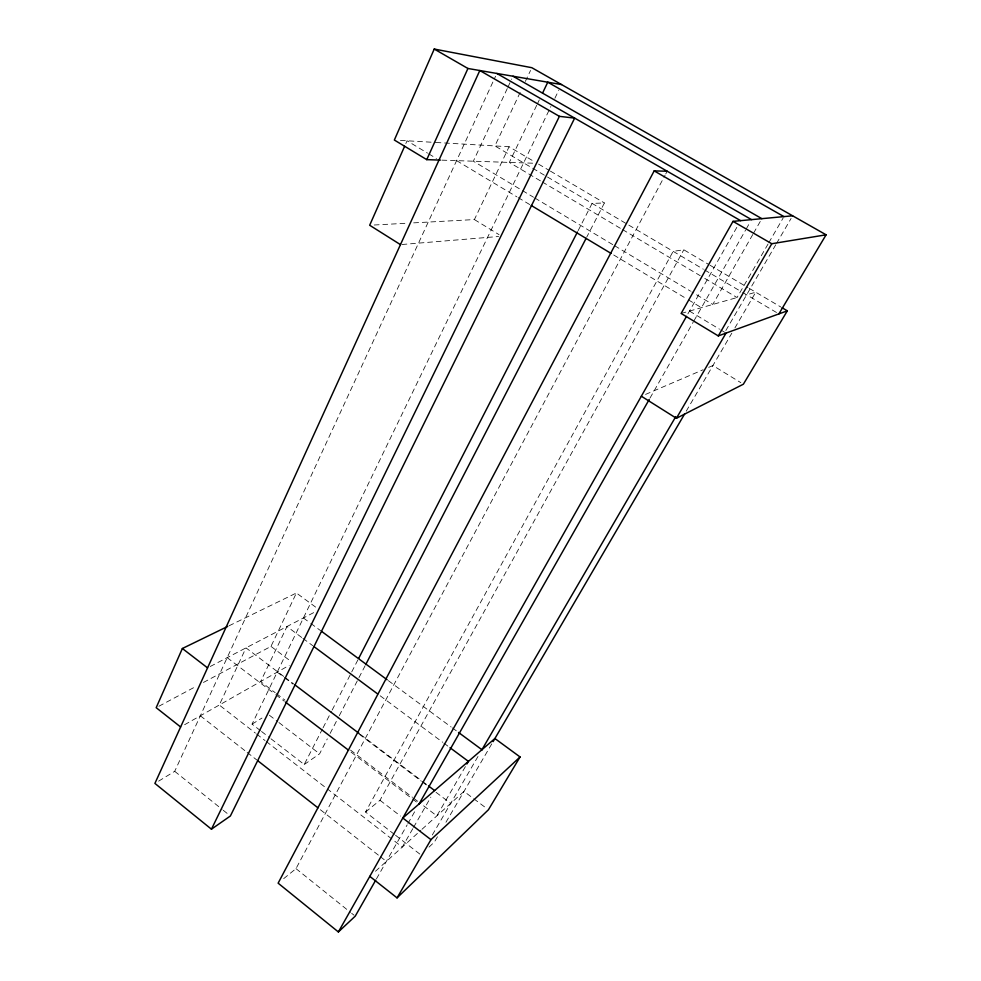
<?xml version="1.0" encoding="UTF-8"?>
<svg xmlns="http://www.w3.org/2000/svg" width="981" height="981" viewBox="0 0 981 981"><rect width="100%" height="100%" fill="white"/><g stroke="black" fill="none" stroke-linecap="round" stroke-linejoin="round"><path stroke-width="0.74" stroke-dasharray="4.91 3.68" d="M405.827 143.557L407.054 140.786L427.508 153.11M158.615 781.146L174.704 771.324L495.564 76.224M507.263 88.572L473.333 161.203L533.517 197.218M507.9 87.199L511.739 78.971M520.175 92.41L494.915 145.924L703.34 269.211M525.35 81.423L530.537 70.448M203.447 682.445L270.977 646.393L296.409 593.002L316.826 607.975M413.688 222.859L474.399 219.572L509.09 146.758L534.682 161.84M536.705 105.31L509.347 162.417L540.936 181.166M537.355 103.949L539.305 99.878M260.357 730.551L252.056 724.125L550.868 106.549M554.866 98.308L558.851 90.056M271.026 738.816L304.22 764.53L322.381 729.116M323.08 727.755L331.468 711.409M332.167 710.048L351.026 673.273M351.725 671.911L358.016 659.661M578.128 230.645L592.095 203.41L604.406 202.969L586.822 236.961M304.22 764.53L319.585 753.825L327.311 738.852M330.131 733.42L338.568 717.099M339.267 715.738L358.261 679.011M358.96 677.65L365.288 665.412M283.705 878.633L295.992 868.639L665.044 175.28M665.756 173.931L667.203 171.234M394.362 834.353L365.545 812.035L673.15 251.357L683.818 249.799L708.674 264.453M365.545 812.035L379.99 800.275L683.818 249.799M687.889 313.895L736.854 227.31M376.446 878.878L407.176 824.862M407.924 823.562L416.091 809.202M649.998 398.09L693.187 322.185M693.947 320.848L745.548 230.143M746.234 228.953L750.036 222.258M412.805 828.675L402.271 847.081L327.629 789.141M413.553 827.363L430.855 797.136M752.795 234.508L712.77 304.453L691.838 291.933M753.555 233.184L760.349 221.301M465.411 766.578L436.839 815.898L419.831 802.924M768.062 244.024L737.05 297.55L701.513 276.458M768.81 242.712L783.181 217.917M432.327 834.954L478.875 754.953M725.83 330.572L775.763 244.772M776.523 243.46L791.091 218.432M437.452 836.793L434.362 842.09L428.096 847.964M445.95 822.262L491.812 743.806M686.234 411.186L731.814 333.197M734.904 327.912L755.762 292.228L745.45 295.158M375.478 871.251L420.874 830.306M422.002 829.276L463.988 791.409L485.975 807.927M252.056 724.125L261.976 718.067M184.6 724.726L289.211 665.339M158.885 706.246L196.691 686.05M210.253 666.479L315.195 611.837M229.088 625.768L296.409 593.002M645.547 394.411L703.083 369.763M708.687 367.36L712.905 365.557L740.827 382.664M681.145 313.454L738.092 297.255M401.977 244.502L498.618 236.495M374.227 225.005L407.618 223.19M441.891 160.148L535.724 163.3M400.444 140.393L435.49 142.453M435.993 142.478L509.09 146.758M538.557 164.134L549.09 170.338M550.415 171.123L604.406 202.969M709.986 265.226L747.914 287.592M749.226 288.365L780.753 306.955M704.64 269.983L741.391 291.713M742.703 292.497L778.889 313.908M542.248 181.939L621.218 228.806M622.543 229.591L700.201 275.673M534.829 198.003L613.333 244.968M614.633 245.741L690.526 291.149M456.606 160.639L516.828 196.813M518.14 197.598L529.924 204.673M613.714 254.999L687.031 299.033M688.343 299.818L701.44 307.678M428.783 153.882L436.447 158.505M689.484 311.075L719.49 329.175M720.802 329.959L724.714 332.314M474.399 219.572L499.047 234.655M303.423 617.969L309.579 622.518M310.805 623.426L320.652 630.685M388.366 680.667L451.15 727.007M452.376 727.914L457.305 731.544M301.694 637.466L286.979 626.528L260.603 681.574L275.195 692.684M302.921 638.373L312.718 645.657M380.15 695.774L442.676 742.249M443.89 743.157L448.795 746.799M270.977 646.393L290.842 661.317M283.705 676.412L245.986 647.877L219.278 705.032L255.391 733.077M284.919 677.331L293.442 683.769M360.383 734.401L421.229 780.435M422.443 781.354L427.311 785.033M277.206 672.157L283.313 676.767M284.527 677.699L293.086 684.162M359.058 734.082L421.364 781.219M422.59 782.151L426.245 784.923M436.03 792.317L450.684 803.402M276.409 693.616L284.919 700.103M350.548 750.122L412.535 797.369M413.749 798.289L418.617 802.004M227.175 657.662L274.545 693.775M275.759 694.707L284.257 701.194M351.051 752.12L416.631 802.139M269.37 715.21L277.733 721.648M278.935 722.556L319.585 753.825M379.99 800.275L400.53 816.069M261.535 731.47L269.836 737.896M395.564 835.285L420.775 854.807M256.593 734.009L265.029 740.545M266.231 741.477L326.428 788.209M200.345 715.787L245.961 751.483M247.163 752.427L256.764 759.944M320.37 809.73L379.193 855.775M380.383 856.707L386.391 861.404M174.704 771.324L222.086 809.337M223.276 810.294L228.009 814.095M295.992 868.639L350.499 912.367M351.676 913.311L354.055 915.212"/><path stroke-width="1.47" d="M778.889 313.908L826.1 234.802L531.825 67.701L434.24 49.05L394.35 140.038L426.76 159.645L440.383 160.099M227.715 626.442L182.368 648.502L156.187 707.681L180.627 726.982M404.601 146.328L369.678 225.25L400.456 244.625M426.76 159.645L467.937 68.486L561.512 84.562M542.567 93.072L547.778 82.196L783.929 216.605M211.442 829.19L559.403 116.347L574.658 118.112L230.376 815.996L211.442 829.19L154.9 783.414L479.807 70.522L559.403 116.347M358.715 658.3L577.429 232.006M365.999 664.051L586.123 238.322M667.203 171.234L654.168 170.89L278.126 883.17L338.371 931.95L355.232 916.168L375.698 880.202M792.623 215.795L733.003 221.363L681.145 313.454L718.288 335.907L787.326 310.842L782.065 307.74M338.371 931.95L686.479 316.397M418.887 804.297L649.238 399.426M466.907 763.978L468.415 761.379L450.021 747.718M718.288 335.907L771.789 243.729L826.1 234.802M481.634 750.232L675.762 416.618M369.8 876.364L397.047 897.873L430.953 839.662L520.053 756.964L494.902 738.521L402.799 818.019L430.953 839.662M641.341 396.214L676.4 418.286L726.014 333.111M493.087 741.636L684.689 413.835M520.053 756.964L488.428 809.766L397.047 897.873M787.326 310.842L743.365 384.209L676.4 418.286M513.026 76.236L761.857 218.665M496.852 73.452L751.532 219.634M654.168 170.89L740.618 220.651M434.24 49.05L467.937 68.486M733.003 221.363L771.789 243.729M531.236 205.458L611.102 253.429M321.891 631.592L387.127 679.759M458.532 732.451L481.929 749.717M313.945 646.577L377.697 693.959M294.656 684.701L359.156 733.481M428.525 785.953L434.62 790.563M285.471 702.114L348.623 750.269M182.368 648.502L207.555 667.877M257.966 760.876L317.979 807.853"/></g></svg>
